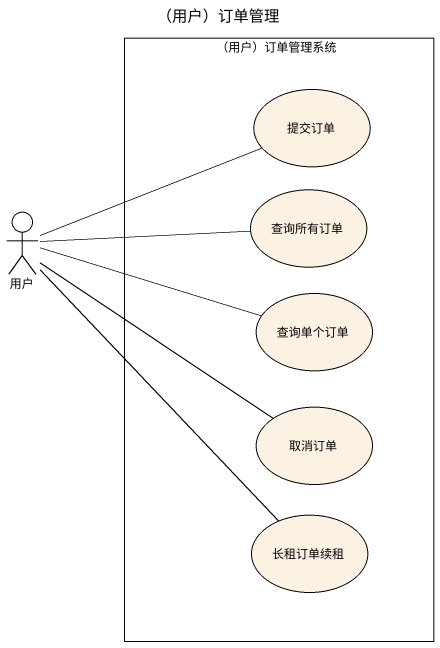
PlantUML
@startuml
title （用户）订单管理
rectangle "（用户）订单管理系统" as 用户_订单管理系统 {
  usecase 提交订单
  usecase 查询所有订单
  usecase 查询单个订单
  usecase 取消订单
  usecase 长租订单续租
}
actor 用户
用户 -right- 提交订单
用户 -right- 查询所有订单
用户 -right- 查询单个订单
用户 -- 取消订单
用户 -- 长租订单续租
@enduml
